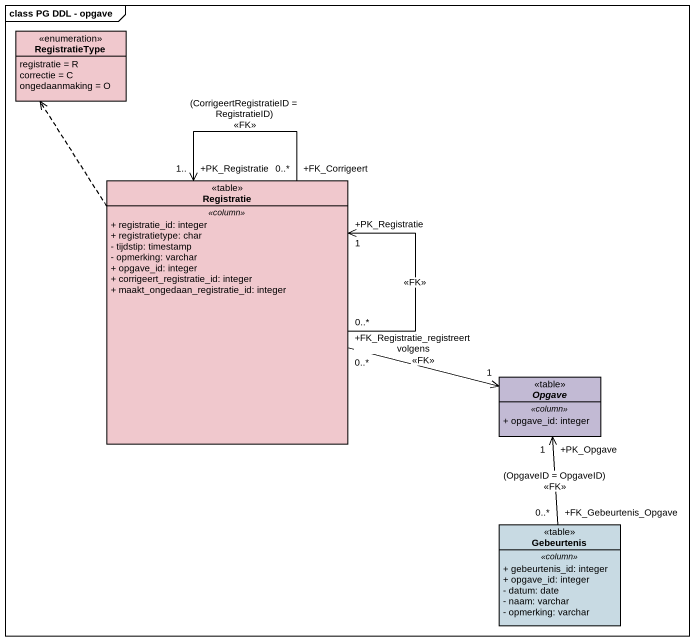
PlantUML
@startuml
mainframe class PG DDL - opgave
hide circle
hide empty members
skinparam classAttributeIconSize 0
enum RegistratieType #F0C8CD {
  registratie = R
  correctie = C
  ongedaanmaking = O
}
class Registratie <<table>> #F0C8CD {
  .. <<column>> ..
  + registratie_id: integer
  + registratietype: char
  - tijdstip: timestamp
  - opmerking: varchar
  + opgave_id: integer
  + corrigeert_registratie_id: integer
  + maakt_ongedaan_registratie_id: integer
}
abstract class Opgave <<table>> #C2BAD4 {
  .. <<column>> ..
  + opgave_id: integer
}
class Gebeurtenis <<table>> #C8DAE3 {
  .. <<column>> ..
  + gebeurtenis_id: integer
  + opgave_id: integer
  - datum: date
  - naam: varchar
  - opmerking: varchar
}
Registratie .up.> RegistratieType
Registratie "+FK_Corrigeert\n0..*" --> "+PK_Registratie\n1.." Registratie : (CorrigeertRegistratieID = RegistratieID)\n<<FK>>
Registratie "0..*" --> "+PK_Registratie\n1" Registratie : <<FK>>
Registratie "+FK_Registratie_registreert volgens\n0..*" -right-> "1" Opgave : <<FK>>
Gebeurtenis "+FK_Gebeurtenis_Opgave\n0..*" -up-> "+PK_Opgave\n1" Opgave : (OpgaveID = OpgaveID)\n<<FK>>
@enduml
